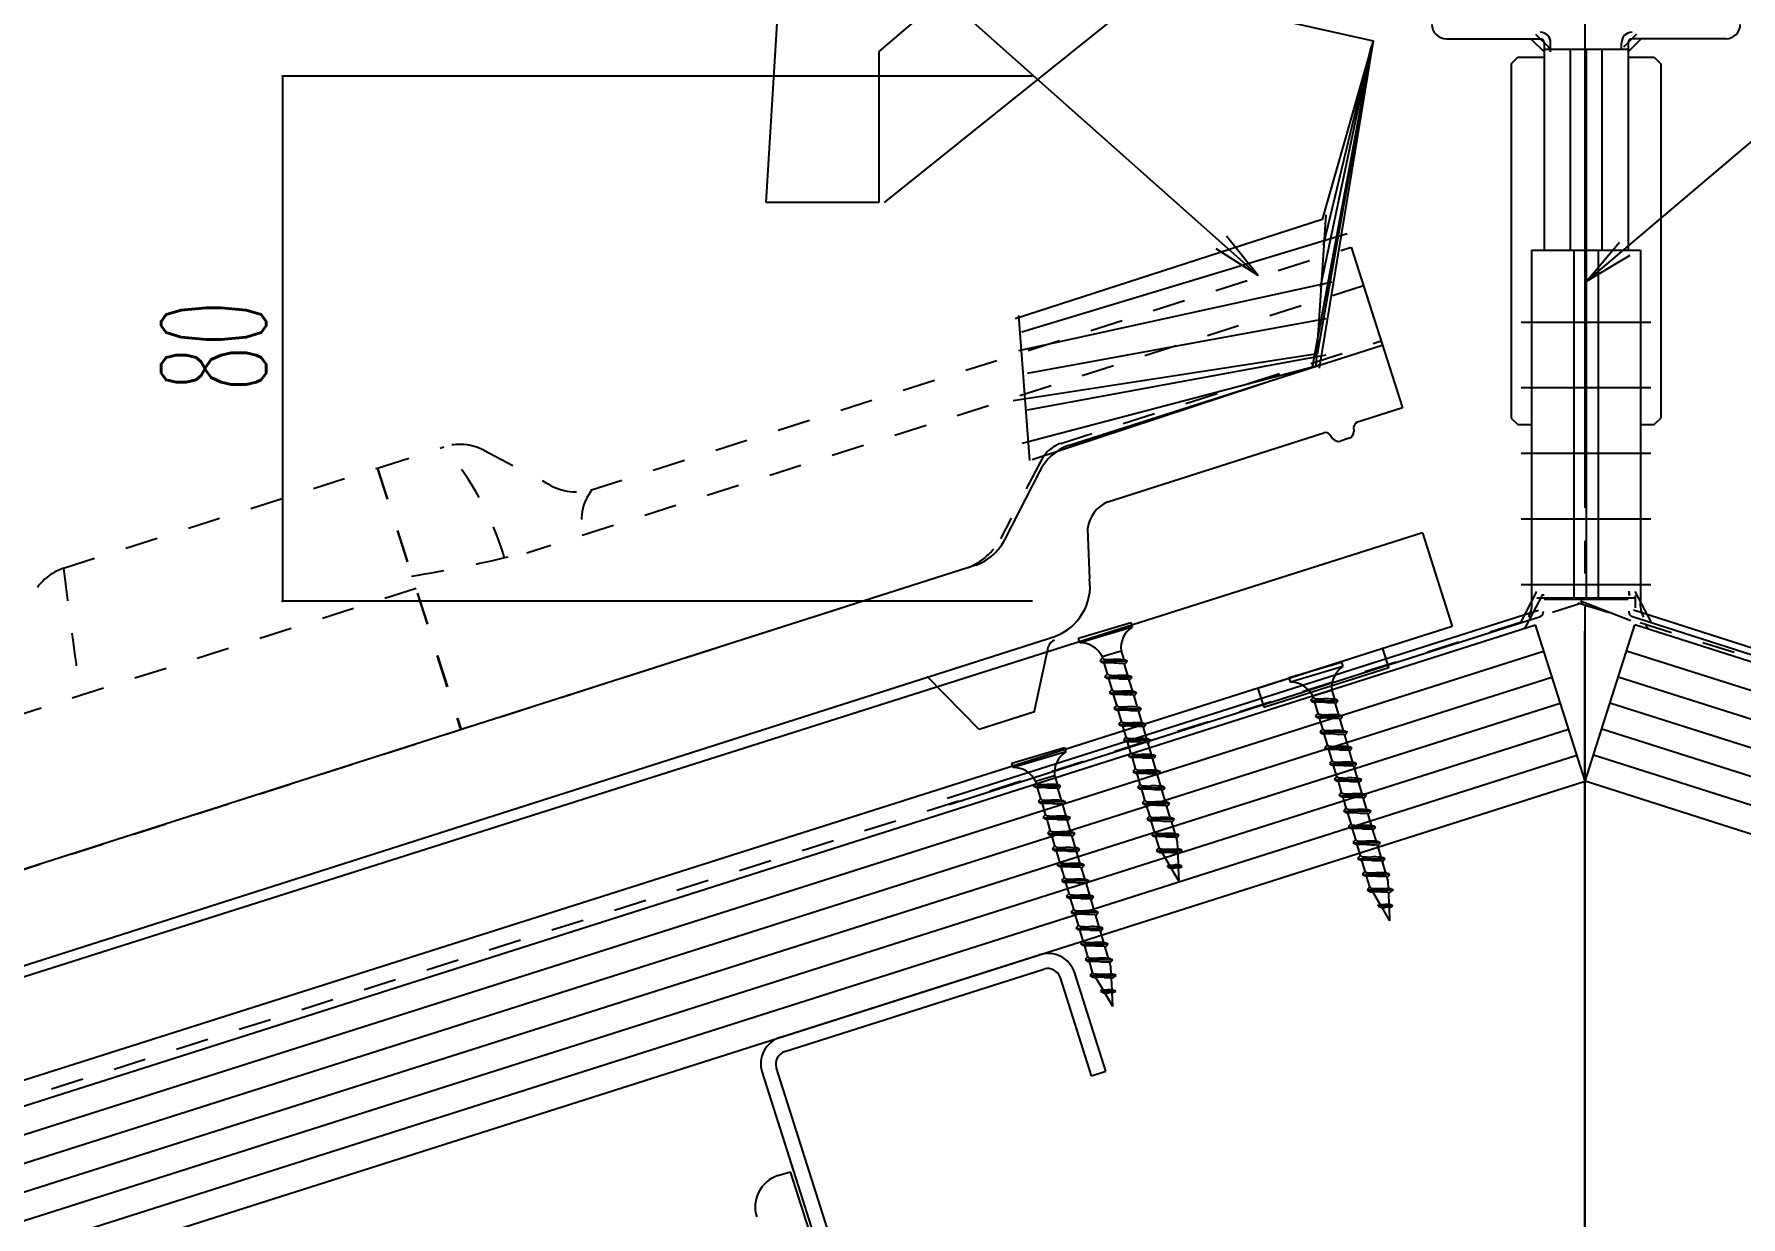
# Model space of a CAD drawing. Extents: x -1727 to 4652, y -2317 to 2357.
# Drawn here: x 3487.6 to 3747.7, y 481.9 to 662.1 of the extents above; entities that cross this region are included whole.
import ezdxf

# ---------------------------------------------------------------- set-up
doc = ezdxf.new("R2010")
doc.units = 0
doc.header["$LTSCALE"] = 5
for name, pattern in [('DASHDOT', [43, 40, -1, 1, -1]), ('DASHDOTX2', [63, 60, -1, 1, -1]), ('DASHED', [7, 6, -1]), ('DOT', [2, 1, -1])]:
    doc.linetypes.add(name, pattern=pattern)
for name, color, linetype in [('0-1', 7, 'CONTINUOUS'), ('0-2', 7, 'CONTINUOUS'), ('0-3', 7, 'CONTINUOUS'), ('0-4', 7, 'CONTINUOUS')]:
    doc.layers.add(name, color=color, linetype=linetype)
doc.styles.get("Standard").update_dxf_attribs({"font": 'txt.shx', "bigfont": 'extfont.shx'})

msp = doc.modelspace()

# ---------------------------------------------------------------- linework, layer by layer
at = {"layer": '0-1', "color": 7, "linetype": 'CONTINUOUS'}
for p, q in [((3662.5412, 667.6017), (3691.6875, 661.0809)), ((3691.6875, 661.0809), (3683.4434, 611.1834)), ((3691.6875, 661.0809), (3683.9164, 633.8222)), ((3682.403, 611.3786), (3691.3502, 659.4829)), ((3683.1777, 613.3806), (3691.3502, 659.4829)), ((3683.627, 623.528), (3691.4379, 660.2991)), ((3684.1006, 629.9982), (3691.4379, 660.2991)), ((3684.4338, 634.5512), (3682.9438, 611.5238)), ((3683.9164, 633.8222), (3637.0937, 618.6994)), ((3687.684, 631.626), (3638.113, 616.6729)), ((3637.6692, 613.865), (3685.4241, 624.3338)), ((3637.6354, 619.182), (3639.3163, 597.1259)), ((3639.0167, 610.3987), (3684.5244, 618.7677)), ((3683.1777, 613.3806), (3636.8206, 606.2165)), ((3638.18, 599.7491), (3682.403, 611.3786)), ((3638.9871, 604.8428), (3684.4948, 613.2118)), ((3639.7071, 597.2574), (3683.6042, 611.746)), ((3730.9358, 572.6735), (3723.273, 575.6662))]:
    msp.add_line(p, q, dxfattribs=at)
at = {"layer": '0-1', "color": 6, "linetype": 'CONTINUOUS'}
for p, q in [((3702.809, 661.3733), (3717.109, 661.3733)), ((3715.709, 661.3733), (3717.709, 659.3733)), ((3717.709, 660.7733), (3717.709, 629.16)), ((3718.709, 659.7733), (3718.709, 660.7733)), ((3729.509, 659.7733), (3729.509, 660.7733)), ((3732.509, 661.3733), (3730.509, 659.3733)), ((3730.509, 660.7733), (3730.509, 629.16)), ((3745.409, 661.3733), (3731.109, 661.3733)), ((3712.709, 657.5733), (3713.709, 658.5733)), ((3713.709, 658.5733), (3717.709, 658.5733)), ((3717.709, 659.7733), (3730.509, 659.7733)), ((3721.6948, 659.7733), (3721.6948, 629.16)), ((3724.109, 659.7733), (3724.109, 604.3733)), ((3726.5232, 659.7733), (3726.5232, 629.16)), ((3730.509, 658.5733), (3734.509, 658.5733)), ((3734.509, 658.5733), (3735.509, 657.5733)), ((3712.709, 657.5733), (3712.709, 603.5733)), ((3735.509, 657.5733), (3735.509, 603.5733)), ((3715.7934, 629.16), (3715.7934, 575.8066)), ((3715.7934, 629.16), (3732.4246, 629.16)), ((3722.2504, 629.16), (3722.2504, 576.16)), ((3724.109, 629.16), (3724.109, 576.16)), ((3725.9676, 629.16), (3725.9676, 576.16)), ((3732.4246, 629.16), (3732.4246, 575.8066)), ((3712.709, 603.5733), (3713.709, 602.5733)), ((3734.509, 602.5733), (3735.509, 603.5733)), ((3713.709, 602.5733), (3715.7934, 602.5733)), ((3732.4246, 602.5733), (3734.509, 602.5733)), ((3714.149, 572.4429), (3716.609, 577.1602)), ((3715.7934, 575.8066), (3715.8189, 575.6452)), ((3716.609, 576.16), (3731.609, 576.16)), ((3717.709, 575.96), (3730.509, 575.96)), ((3734.069, 572.4429), (3731.609, 577.1602)), ((3731.609, 576.5344), (3731.609, 574.6815)), ((3732.4246, 575.8066), (3732.3991, 575.6452)), ((3626.7474, 545.6507), (3716.8784, 574.293)), ((3627.0501, 544.6979), (3717.1665, 573.3355)), ((3821.0901, 544.4544), (3731.0516, 573.3354)), ((3821.3955, 545.4063), (3731.3422, 574.2922))]:
    msp.add_line(p, q, dxfattribs=at)
at = {"layer": '0-1', "color": 6, "linetype": 'DASHED'}
for p, q in [((3716.4161, 662.0804), (3718.4161, 660.0804)), ((3731.8019, 662.0804), (3729.8019, 660.0804)), ((3715.0357, 571.9805), (3717.4957, 576.6978)), ((3717.4395, 576.66), (3717.709, 576.66)), ((3730.7785, 576.66), (3730.509, 576.66))]:
    msp.add_line(p, q, dxfattribs=at)
at = {"layer": '0-1', "color": 6, "linetype": 'DASHDOTX2'}
for p, q in [((3733.9867, 618.16), (3714.2313, 618.16)), ((3732.8867, 618.16), (3715.3313, 618.16)), ((3733.9867, 608.16), (3714.2313, 608.16)), ((3732.8867, 608.16), (3715.3313, 608.16)), ((3733.9867, 598.16), (3714.2313, 598.16)), ((3732.8867, 598.16), (3715.3313, 598.16)), ((3733.9867, 588.16), (3714.2313, 588.16)), ((3732.8867, 588.16), (3715.3313, 588.16)), ((3733.9867, 578.16), (3714.2313, 578.16)), ((3732.8867, 578.16), (3715.3313, 578.16))]:
    msp.add_line(p, q, dxfattribs=at)
at = {"layer": '0-1', "color": 3, "linetype": 'CONTINUOUS'}
for p, q in [((3699.1879, 586.0978), (3057.3827, 382.213)), ((3699.1879, 586.0978), (3703.7293, 571.8018)), ((3703.7293, 571.8018), (3063.6308, 368.4591))]:
    msp.add_line(p, q, dxfattribs=at)
at = {"layer": '0-1', "color": 7, "linetype": 'DOT'}
for p, q in [((3723.7803, 575.4806), (3064.4073, 366.0148)), ((3722.8413, 575.438), (4379.3981, 367.2622))]:
    msp.add_line(p, q, dxfattribs=at)
at = {"layer": '0-1', "color": 4, "linetype": 'CONTINUOUS'}
for p, q in [((3646.7596, 570.0265), (3654.7542, 572.407)), ((3654.7542, 572.407), (3654.955, 571.7328)), ((3646.9604, 569.3523), (3646.7596, 570.0265)), ((3654.955, 571.7328), (3646.9604, 569.3523)), ((3650.4476, 567.0313), (3650.0154, 566.5746)), ((3650.3503, 567.2647), (3653.2592, 568.1308)), ((3650.3503, 567.2647), (3650.4265, 567.009)), ((3653.2592, 568.1308), (3653.6747, 566.7353)), ((3650.0154, 566.5746), (3654.2268, 566.5178)), ((3651.1647, 564.6233), (3650.6716, 566.2793)), ((3651.1647, 564.6233), (3650.7324, 564.1666)), ((3653.7945, 566.061), (3654.2268, 566.5178)), ((3654.3061, 564.3431), (3653.7945, 566.061)), ((3678.8683, 564.0202), (3686.8629, 566.4007)), ((3687.0637, 565.7265), (3679.0691, 563.346)), ((3686.8629, 566.4007), (3687.0637, 565.7265)), ((3650.7324, 564.1666), (3654.9438, 564.1098)), ((3651.8817, 562.2153), (3651.3886, 563.8713)), ((3651.8817, 562.2153), (3651.4495, 561.7585)), ((3651.4495, 561.7585), (3655.6608, 561.7018)), ((3654.5116, 563.653), (3654.9438, 564.1098)), ((3655.0231, 561.9351), (3654.5116, 563.653)), ((3679.0691, 563.346), (3678.8683, 564.0202)), ((3682.459, 561.2583), (3685.3679, 562.1245)), ((3685.3679, 562.1245), (3685.7834, 560.729)), ((3652.5987, 559.8073), (3652.1056, 561.4633)), ((3652.5987, 559.8073), (3652.1665, 559.3505)), ((3652.1665, 559.3505), (3656.3778, 559.2938)), ((3655.2286, 561.245), (3655.6608, 561.7018)), ((3655.7401, 559.5271), (3655.2286, 561.245)), ((3655.9456, 558.837), (3656.3778, 559.2938)), ((3682.5563, 561.025), (3682.1241, 560.5683)), ((3682.1241, 560.5683), (3686.3354, 560.5115)), ((3682.459, 561.2583), (3682.5351, 561.0026)), ((3683.2733, 558.617), (3682.7803, 560.273)), ((3685.9032, 560.0547), (3686.3354, 560.5115)), ((3686.4148, 558.3368), (3685.9032, 560.0547)), ((3653.3157, 557.3993), (3652.8226, 559.0552)), ((3653.3157, 557.3993), (3652.8835, 556.9425)), ((3652.8835, 556.9425), (3657.0948, 556.8857)), ((3654.0327, 554.9913), (3653.5396, 556.6472)), ((3656.4571, 557.1191), (3655.9456, 558.837)), ((3656.6626, 556.429), (3657.0948, 556.8857)), ((3683.2733, 558.617), (3682.8411, 558.1602)), ((3682.8411, 558.1602), (3687.0525, 558.1035)), ((3683.9904, 556.209), (3683.4973, 557.8649)), ((3686.6202, 557.6467), (3687.0525, 558.1035)), ((3687.1318, 555.9288), (3686.6202, 557.6467)), ((3654.0327, 554.9913), (3653.6005, 554.5345)), ((3653.6005, 554.5345), (3657.8118, 554.4777)), ((3654.7497, 552.5832), (3654.2567, 554.2392)), ((3657.1741, 554.7111), (3656.6626, 556.429)), ((3657.3796, 554.021), (3657.8118, 554.4777)), ((3657.8911, 552.303), (3657.3796, 554.021)), ((3683.9904, 556.209), (3683.5581, 555.7522)), ((3683.5581, 555.7522), (3687.7695, 555.6954)), ((3684.7074, 553.801), (3684.2143, 555.4569)), ((3687.3373, 555.2387), (3687.7695, 555.6954)), ((3687.8488, 553.5208), (3687.3373, 555.2387)), ((3636.6296, 550.9981), (3644.6242, 553.3786)), ((3644.825, 552.7043), (3636.8304, 550.3238)), ((3644.6242, 553.3786), (3644.825, 552.7043)), ((3654.7497, 552.5832), (3654.3175, 552.1265)), ((3654.3175, 552.1265), (3658.5289, 552.0697)), ((3655.4668, 550.1752), (3654.9737, 551.8312)), ((3658.0966, 551.6129), (3658.5289, 552.0697)), ((3658.6082, 549.895), (3658.0966, 551.6129)), ((3684.7074, 553.801), (3684.2752, 553.3442)), ((3684.2752, 553.3442), (3688.4865, 553.2874)), ((3685.4244, 551.393), (3684.9313, 553.0489)), ((3685.4244, 551.393), (3684.9922, 550.9362)), ((3688.0543, 552.8307), (3688.4865, 553.2874)), ((3688.5658, 551.1127), (3688.0543, 552.8307)), ((3636.8304, 550.3238), (3636.6296, 550.9981)), ((3640.2203, 548.2362), (3643.1292, 549.1023)), ((3643.1292, 549.1023), (3643.5447, 547.7068)), ((3655.4668, 550.1752), (3655.0345, 549.7185)), ((3655.0345, 549.7185), (3659.2459, 549.6617)), ((3656.1838, 547.7672), (3655.6907, 549.4232)), ((3658.8137, 549.2049), (3659.2459, 549.6617)), ((3659.3252, 547.487), (3658.8137, 549.2049)), ((3684.9922, 550.9362), (3689.2035, 550.8794)), ((3686.1414, 548.9849), (3685.6483, 550.6409)), ((3686.1414, 548.9849), (3685.7092, 548.5282)), ((3688.7713, 550.4226), (3689.2035, 550.8794)), ((3689.2828, 548.7047), (3688.7713, 550.4226)), ((3640.3176, 548.0029), (3639.8854, 547.5461)), ((3639.8854, 547.5461), (3644.0968, 547.4893)), ((3640.2203, 548.2362), (3640.2965, 547.9805)), ((3641.0347, 545.5948), (3640.5416, 547.2508)), ((3643.6645, 547.0326), (3644.0968, 547.4893)), ((3644.1761, 545.3146), (3643.6645, 547.0326)), ((3656.1838, 547.7672), (3655.7516, 547.3104)), ((3655.7516, 547.3104), (3659.9629, 547.2537)), ((3656.9008, 545.3592), (3656.4077, 547.0152)), ((3659.5307, 546.7969), (3659.9629, 547.2537)), ((3660.0422, 545.079), (3659.5307, 546.7969)), ((3685.7092, 548.5282), (3689.9205, 548.4714)), ((3686.8584, 546.5769), (3686.3653, 548.2329)), ((3686.8584, 546.5769), (3686.4262, 546.1202)), ((3689.4883, 548.0146), (3689.9205, 548.4714)), ((3689.9998, 546.2967), (3689.4883, 548.0146)), ((3641.0347, 545.5948), (3640.6024, 545.1381)), ((3640.6024, 545.1381), (3644.8138, 545.0813)), ((3641.7517, 543.1868), (3641.2586, 544.8428)), ((3644.3816, 544.6245), (3644.8138, 545.0813)), ((3644.8931, 542.9066), (3644.3816, 544.6245)), ((3656.9008, 545.3592), (3656.4686, 544.9024)), ((3656.4686, 544.9024), (3660.6799, 544.8457)), ((3657.6178, 542.9512), (3657.1247, 544.6071)), ((3660.2477, 544.3889), (3660.6799, 544.8457)), ((3660.7592, 542.671), (3660.2477, 544.3889)), ((3686.4262, 546.1202), (3690.6375, 546.0634)), ((3687.5754, 544.1689), (3687.0824, 545.8249)), ((3687.5754, 544.1689), (3687.1432, 543.7121)), ((3687.1432, 543.7121), (3691.3546, 543.6554)), ((3690.2053, 545.6066), (3690.6375, 546.0634)), ((3690.7169, 543.8887), (3690.2053, 545.6066)), ((3690.9223, 543.1986), (3691.3546, 543.6554)), ((3641.7517, 543.1868), (3641.3195, 542.7301)), ((3641.3195, 542.7301), (3645.5308, 542.6733)), ((3642.4687, 540.7788), (3641.9756, 542.4348)), ((3645.0986, 542.2165), (3645.5308, 542.6733)), ((3645.6101, 540.4986), (3645.0986, 542.2165)), ((3657.6178, 542.9512), (3657.1856, 542.4944)), ((3657.1856, 542.4944), (3661.3969, 542.4376)), ((3658.3348, 540.5432), (3657.8417, 542.1991)), ((3660.9647, 541.9809), (3661.3969, 542.4376)), ((3661.4762, 540.263), (3660.9647, 541.9809)), ((3688.2925, 541.7609), (3687.7994, 543.4168)), ((3688.2925, 541.7609), (3687.8602, 541.3041)), ((3687.8602, 541.3041), (3692.0716, 541.2473)), ((3689.0095, 539.3529), (3688.5164, 541.0088)), ((3691.4339, 541.4807), (3690.9223, 543.1986)), ((3691.6394, 540.7906), (3692.0716, 541.2473)), ((3642.4687, 540.7788), (3642.0365, 540.3221)), ((3642.0365, 540.3221), (3646.2478, 540.2653)), ((3643.1857, 538.3708), (3642.6926, 540.0268)), ((3643.1857, 538.3708), (3642.7535, 537.914)), ((3645.8156, 539.8085), (3646.2478, 540.2653)), ((3646.3271, 538.0906), (3645.8156, 539.8085)), ((3658.3348, 540.5432), (3657.9026, 540.0864)), ((3657.9026, 540.0864), (3662.1139, 540.0296)), ((3659.0518, 538.1351), (3658.5588, 539.7911)), ((3661.6817, 539.5729), (3662.1139, 540.0296)), ((3661.8506, 539.0056), (3661.6817, 539.5729)), ((3661.8996, 537.9204), (3661.8506, 539.0056)), ((3689.0095, 539.3529), (3688.5773, 538.8961)), ((3688.5773, 538.8961), (3692.7886, 538.8393)), ((3689.7265, 536.9449), (3689.2334, 538.6008)), ((3692.1509, 539.0727), (3691.6394, 540.7906)), ((3692.3564, 538.3826), (3692.7886, 538.8393)), ((3692.8679, 536.6646), (3692.3564, 538.3826)), ((3642.7535, 537.914), (3646.9648, 537.8573)), ((3643.9027, 535.9628), (3643.4096, 537.6187)), ((3643.9027, 535.9628), (3643.4705, 535.506)), ((3646.5326, 537.4005), (3646.9648, 537.8573)), ((3647.0441, 535.6826), (3646.5326, 537.4005)), ((3659.0518, 538.1351), (3658.6196, 537.6784)), ((3658.6196, 537.6784), (3662.6321, 537.6751)), ((3660.64, 535.4647), (3659.5043, 537.3864)), ((3662.0108, 535.4527), (3661.9315, 537.1855)), ((3661.9329, 537.1804), (3662.6321, 537.6751)), ((3689.7265, 536.9449), (3689.2943, 536.4881)), ((3689.2943, 536.4881), (3693.5056, 536.4313)), ((3690.4435, 534.5368), (3689.9504, 536.1928)), ((3693.0734, 535.9745), (3693.5056, 536.4313)), ((3693.5849, 534.2566), (3693.0734, 535.9745)), ((3643.4705, 535.506), (3647.6818, 535.4492)), ((3644.6197, 533.5548), (3644.1267, 535.2107)), ((3644.6197, 533.5548), (3644.1875, 533.098)), ((3647.2496, 534.9925), (3647.6818, 535.4492)), ((3647.7612, 533.2746), (3647.2496, 534.9925)), ((3660.3177, 535.2264), (3662.5678, 535.2663)), ((3662.1235, 532.9544), (3660.9077, 535.0117)), ((3662.0253, 535.0151), (3662.5678, 535.2663)), ((3662.1235, 532.9544), (3662.0305, 535.0174)), ((3690.4435, 534.5368), (3690.0113, 534.0801)), ((3690.0113, 534.0801), (3694.2226, 534.0233)), ((3691.1605, 532.1288), (3690.6674, 533.7848)), ((3693.7904, 533.5665), (3694.2226, 534.0233)), ((3693.9593, 532.9992), (3693.7904, 533.5665)), ((3644.1875, 533.098), (3648.3989, 533.0412)), ((3645.3368, 531.1468), (3644.8437, 532.8027)), ((3645.3368, 531.1468), (3644.9045, 530.69)), ((3644.9045, 530.69), (3649.1159, 530.6332)), ((3647.9666, 532.5845), (3648.3989, 533.0412)), ((3648.4782, 530.8665), (3647.9666, 532.5845)), ((3648.6837, 530.1764), (3649.1159, 530.6332)), ((3691.1605, 532.1288), (3690.7283, 531.6721)), ((3690.7283, 531.6721), (3694.7408, 531.6688)), ((3692.7487, 529.4584), (3691.613, 531.38)), ((3694.0083, 531.914), (3693.9593, 532.9992)), ((3694.1195, 529.4464), (3694.0402, 531.1792)), ((3694.0416, 531.1741), (3694.7408, 531.6688)), ((3646.0538, 528.7387), (3645.5607, 530.3947)), ((3646.0538, 528.7387), (3645.6216, 528.282)), ((3645.6216, 528.282), (3649.8329, 528.2252)), ((3646.7708, 526.3307), (3646.2777, 527.9867)), ((3649.1952, 528.4585), (3648.6837, 530.1764)), ((3649.4007, 527.7684), (3649.8329, 528.2252)), ((3692.4264, 529.2201), (3694.6765, 529.26)), ((3694.2322, 526.948), (3693.0164, 529.0054)), ((3694.134, 529.0087), (3694.6765, 529.26)), ((3694.2322, 526.948), (3694.1391, 529.0111)), ((3646.7708, 526.3307), (3646.3386, 525.874)), ((3646.3386, 525.874), (3650.5499, 525.8172)), ((3647.4878, 523.9227), (3646.9947, 525.5787)), ((3649.9122, 526.0505), (3649.4007, 527.7684)), ((3650.1177, 525.3604), (3650.5499, 525.8172)), ((3650.6292, 523.6425), (3650.1177, 525.3604)), ((3647.4878, 523.9227), (3647.0556, 523.4659)), ((3647.0556, 523.4659), (3651.2669, 523.4092)), ((3648.2048, 521.5147), (3647.7117, 523.1706)), ((3650.8347, 522.9524), (3651.2669, 523.4092)), ((3651.3462, 521.2345), (3650.8347, 522.9524)), ((3648.2048, 521.5147), (3647.7726, 521.0579)), ((3647.7726, 521.0579), (3651.9839, 521.0011)), ((3648.9218, 519.1067), (3648.4288, 520.7626)), ((3651.5517, 520.5444), (3651.9839, 521.0011)), ((3651.7206, 519.9771), (3651.5517, 520.5444)), ((3648.9218, 519.1067), (3648.4896, 518.6499)), ((3648.4896, 518.6499), (3652.5021, 518.6466)), ((3650.51, 516.4362), (3649.3743, 518.3579)), ((3651.7696, 518.8919), (3651.7206, 519.9771)), ((3651.8808, 516.4242), (3651.8015, 518.157)), ((3651.8029, 518.1519), (3652.5021, 518.6466)), ((3650.1877, 516.1979), (3652.4378, 516.2378)), ((3651.9935, 513.9259), (3650.7777, 515.9832)), ((3651.8953, 515.9866), (3652.4378, 516.2378)), ((3651.9935, 513.9259), (3651.9005, 515.989))]:
    msp.add_line(p, q, dxfattribs=at)
at = {"layer": '0-1', "color": 4, "linetype": 'DASHDOT'}
msp.add_line((3723.8569, 571.12), (3723.8569, 342.3712), dxfattribs=at)
at = {"layer": '0-1', "color": 7, "linetype": 'CONTINUOUS'}
msp.add_lwpolyline([(3674.9889, 559.5204), (3694.0487, 565.5805), (3693.1397, 568.4394), (3674.0799, 562.3794), (3674.9889, 559.5204)], close=True, dxfattribs=at)
at = {"layer": '0-1', "color": 6, "linetype": 'CONTINUOUS'}
for centre, radius, start, end in [((3702.809, 663.5733), 2.2, 180, 270), ((3745.409, 663.5733), 2.2, 270, 360), ((3717.109, 660.7733), 1.6, 0, 90), ((3717.109, 660.7733), 0.6, 0, 90), ((3731.109, 660.7733), 1.6, 90, 180), ((3731.109, 660.7733), 0.6, 90, 180), ((3736.0835, 575.1454), 3.7182, 172.2745, 210.0571), ((3716.609, 574.1602), 1, 304.9144, 360), ((3731.609, 574.1602), 1, 180, 235.0856)]:
    msp.add_arc(centre, radius, start, end, dxfattribs=at)
at = {"layer": '0-1', "color": 6, "linetype": 'DASHED'}
for centre, radius, start, end in [((3717.709, 659.3733), 1, 0, 45), ((3712.1345, 575.1454), 3.7182, 329.9429, 367.7255), ((3717.4395, 576.71), 0.05, 206.8972, 270), ((3731.609, 577.1602), 1, 178.8655, 207.5416), ((3730.7785, 576.71), 0.05, 270, 333.1028), ((3714.149, 572.4429), 1, 303.7822, 332.4584), ((3734.069, 572.4429), 1, 207.5416, 236.2178)]:
    msp.add_arc(centre, radius, start, end, dxfattribs=at)
at = {"layer": '0-1', "color": 4, "linetype": 'CONTINUOUS'}
for centre, radius, start, end in [((3657.0138, 568.5633), 3.7795, 123.0074, 186.571), ((3646.9706, 565.5728), 3.7795, 26.5921, 90.1557), ((3650.7593, 567.15), 0.3335, 200.8471, 262.6895), ((3650.7326, 567.2916), 1.0142, 224.9936, 269.8249), ((3651.824, 580.8756), 14.0999, 265.4965, 270.9605), ((3651.3712, 547.6475), 18.641, 87.4198, 91.9727), ((3651.4763, 564.742), 0.3335, 200.8471, 262.6895), ((3652.541, 578.4676), 14.0999, 265.4965, 270.9605), ((3652.5443, 546.6272), 20.1563, 87.1915, 91.3758), ((3653.1495, 587.4961), 21.2472, 267.4667, 271.1843), ((3653.2614, 544.2192), 20.1563, 87.1915, 91.3758), ((3653.3103, 565.0013), 1.7719, 58.855, 82.8143), ((3653.5345, 565.9891), 0.2698, 15.4653, 78.4221), ((3654.0273, 562.5933), 1.7719, 58.855, 82.8143), ((3689.1225, 562.557), 3.7795, 123.0074, 186.571), ((3651.4497, 564.8836), 1.0142, 224.9936, 269.8249), ((3652.0882, 545.2394), 18.641, 87.4198, 91.9727), ((3652.1667, 562.4756), 1.0142, 224.9936, 269.8249), ((3652.1933, 562.334), 0.3335, 200.8471, 262.6895), ((3653.258, 576.0596), 14.0999, 265.4965, 270.9605), ((3653.8665, 585.088), 21.2472, 267.4667, 271.1843), ((3653.9784, 541.8112), 20.1563, 87.1915, 91.3758), ((3654.2516, 563.5811), 0.2698, 15.4653, 78.4221), ((3654.7444, 560.1853), 1.7719, 58.855, 82.8143), ((3679.0793, 559.5665), 3.7795, 26.5921, 90.1557), ((3652.8053, 542.8314), 18.641, 87.4198, 91.9727), ((3652.8837, 560.0676), 1.0142, 224.9936, 269.8249), ((3652.9104, 559.926), 0.3335, 200.8471, 262.6895), ((3653.9751, 573.6515), 14.0999, 265.4965, 270.9605), ((3654.5835, 582.68), 21.2472, 267.4667, 271.1843), ((3654.6954, 539.4032), 20.1563, 87.1915, 91.3758), ((3654.9686, 561.1731), 0.2698, 15.4653, 78.4221), ((3655.4614, 557.7773), 1.7719, 58.855, 82.8143), ((3682.8413, 561.2853), 1.0142, 224.9936, 269.8249), ((3682.868, 561.1437), 0.3335, 200.8471, 262.6895), ((3683.9327, 574.8693), 14.0999, 265.4965, 270.9605), ((3683.4799, 541.6411), 18.641, 87.4198, 91.9727), ((3684.653, 540.6209), 20.1563, 87.1915, 91.3758), ((3685.2582, 581.4897), 21.2472, 267.4667, 271.1843), ((3685.419, 558.995), 1.7719, 58.855, 82.8143), ((3685.6432, 559.9828), 0.2698, 15.4653, 78.4221), ((3653.5223, 540.4234), 18.641, 87.4198, 91.9727), ((3653.6007, 557.6596), 1.0142, 224.9936, 269.8249), ((3653.6274, 557.518), 0.3335, 200.8471, 262.6895), ((3654.6921, 571.2435), 14.0999, 265.4965, 270.9605), ((3654.2393, 538.0154), 18.641, 87.4198, 91.9727), ((3655.3006, 580.272), 21.2472, 267.4667, 271.1843), ((3655.4124, 536.9952), 20.1563, 87.1915, 91.3758), ((3656.0176, 577.864), 21.2472, 267.4667, 271.1843), ((3655.6856, 558.7651), 0.2698, 15.4653, 78.4221), ((3656.1784, 555.3693), 1.7719, 58.855, 82.8143), ((3656.4026, 556.357), 0.2698, 15.4653, 78.4221), ((3683.5583, 558.8773), 1.0142, 224.9936, 269.8249), ((3683.585, 558.7357), 0.3335, 200.8471, 262.6895), ((3684.6497, 572.4613), 14.0999, 265.4965, 270.9605), ((3684.1969, 539.2331), 18.641, 87.4198, 91.9727), ((3685.3701, 538.2129), 20.1563, 87.1915, 91.3758), ((3685.9752, 579.0817), 21.2472, 267.4667, 271.1843), ((3686.136, 556.587), 1.7719, 58.855, 82.8143), ((3686.3602, 557.5748), 0.2698, 15.4653, 78.4221), ((3654.3177, 555.2516), 1.0142, 224.9936, 269.8249), ((3654.3444, 555.11), 0.3335, 200.8471, 262.6895), ((3655.4091, 568.8355), 14.0999, 265.4965, 270.9605), ((3654.9563, 535.6074), 18.641, 87.4198, 91.9727), ((3656.1294, 534.5871), 20.1563, 87.1915, 91.3758), ((3656.7346, 575.456), 21.2472, 267.4667, 271.1843), ((3656.8954, 552.9612), 1.7719, 58.855, 82.8143), ((3657.1196, 553.949), 0.2698, 15.4653, 78.4221), ((3684.2754, 556.4693), 1.0142, 224.9936, 269.8249), ((3684.302, 556.3277), 0.3335, 200.8471, 262.6895), ((3685.3667, 570.0532), 14.0999, 265.4965, 270.9605), ((3684.9139, 536.8251), 18.641, 87.4198, 91.9727), ((3686.0871, 535.8049), 20.1563, 87.1915, 91.3758), ((3686.6922, 576.6737), 21.2472, 267.4667, 271.1843), ((3686.8531, 554.179), 1.7719, 58.855, 82.8143), ((3687.0773, 555.1667), 0.2698, 15.4653, 78.4221), ((3646.8839, 549.5349), 3.7795, 123.0074, 186.571), ((3655.0347, 552.8435), 1.0142, 224.9936, 269.8249), ((3655.0614, 552.7019), 0.3335, 200.8471, 262.6895), ((3656.1261, 566.4275), 14.0999, 265.4965, 270.9605), ((3655.6733, 533.1994), 18.641, 87.4198, 91.9727), ((3656.8464, 532.1791), 20.1563, 87.1915, 91.3758), ((3657.4516, 573.048), 21.2472, 267.4667, 271.1843), ((3657.6124, 550.5532), 1.7719, 58.855, 82.8143), ((3657.8366, 551.541), 0.2698, 15.4653, 78.4221), ((3684.9924, 554.0613), 1.0142, 224.9936, 269.8249), ((3685.0191, 553.9197), 0.3335, 200.8471, 262.6895), ((3686.0838, 567.6452), 14.0999, 265.4965, 270.9605), ((3685.631, 534.4171), 18.641, 87.4198, 91.9727), ((3685.7361, 551.5116), 0.3335, 200.8471, 262.6895), ((3686.8041, 533.3968), 20.1563, 87.1915, 91.3758), ((3687.4093, 574.2657), 21.2472, 267.4667, 271.1843), ((3687.5701, 551.771), 1.7719, 58.855, 82.8143), ((3687.7943, 552.7587), 0.2698, 15.4653, 78.4221), ((3636.8406, 546.5444), 3.7795, 26.5921, 90.1557), ((3655.7518, 550.4355), 1.0142, 224.9936, 269.8249), ((3655.7784, 550.2939), 0.3335, 200.8471, 262.6895), ((3656.8431, 564.0195), 14.0999, 265.4965, 270.9605), ((3656.3903, 530.7914), 18.641, 87.4198, 91.9727), ((3657.5635, 529.7711), 20.1563, 87.1915, 91.3758), ((3658.1686, 570.6399), 21.2472, 267.4667, 271.1843), ((3658.3295, 548.1452), 1.7719, 58.855, 82.8143), ((3658.5537, 549.133), 0.2698, 15.4653, 78.4221), ((3685.7094, 551.6532), 1.0142, 224.9936, 269.8249), ((3686.8008, 565.2372), 14.0999, 265.4965, 270.9605), ((3686.348, 532.0091), 18.641, 87.4198, 91.9727), ((3686.4531, 549.1036), 0.3335, 200.8471, 262.6895), ((3687.5178, 562.8292), 14.0999, 265.4965, 270.9605), ((3687.5211, 530.9888), 20.1563, 87.1915, 91.3758), ((3688.1263, 571.8577), 21.2472, 267.4667, 271.1843), ((3688.2381, 528.5808), 20.1563, 87.1915, 91.3758), ((3688.2871, 549.3629), 1.7719, 58.855, 82.8143), ((3688.5113, 550.3507), 0.2698, 15.4653, 78.4221), ((3640.6026, 548.2632), 1.0142, 224.9936, 269.8249), ((3640.6293, 548.1216), 0.3335, 200.8471, 262.6895), ((3641.694, 561.8471), 14.0999, 265.4965, 270.9605), ((3641.2412, 528.619), 18.641, 87.4198, 91.9727), ((3642.4144, 527.5987), 20.1563, 87.1915, 91.3758), ((3643.0195, 568.4676), 21.2472, 267.4667, 271.1843), ((3643.1803, 545.9729), 1.7719, 58.855, 82.8143), ((3643.4045, 546.9606), 0.2698, 15.4653, 78.4221), ((3656.4688, 548.0275), 1.0142, 224.9936, 269.8249), ((3656.4955, 547.8859), 0.3335, 200.8471, 262.6895), ((3657.5601, 561.6115), 14.0999, 265.4965, 270.9605), ((3657.1074, 528.3833), 18.641, 87.4198, 91.9727), ((3658.2805, 527.3631), 20.1563, 87.1915, 91.3758), ((3658.8857, 568.2319), 21.2472, 267.4667, 271.1843), ((3659.0465, 545.7372), 1.7719, 58.855, 82.8143), ((3659.2707, 546.725), 0.2698, 15.4653, 78.4221), ((3686.4264, 549.2452), 1.0142, 224.9936, 269.8249), ((3687.065, 529.6011), 18.641, 87.4198, 91.9727), ((3687.1701, 546.6956), 0.3335, 200.8471, 262.6895), ((3688.2348, 560.4212), 14.0999, 265.4965, 270.9605), ((3688.8433, 569.4496), 21.2472, 267.4667, 271.1843), ((3688.9551, 526.1728), 20.1563, 87.1915, 91.3758), ((3689.0041, 546.9549), 1.7719, 58.855, 82.8143), ((3689.2283, 547.9427), 0.2698, 15.4653, 78.4221), ((3689.7211, 544.5469), 1.7719, 58.855, 82.8143), ((3641.3197, 545.8551), 1.0142, 224.9936, 269.8249), ((3641.3463, 545.7135), 0.3335, 200.8471, 262.6895), ((3642.411, 559.4391), 14.0999, 265.4965, 270.9605), ((3641.9582, 526.211), 18.641, 87.4198, 91.9727), ((3643.1314, 525.1907), 20.1563, 87.1915, 91.3758), ((3643.7365, 566.0596), 21.2472, 267.4667, 271.1843), ((3643.8974, 543.5648), 1.7719, 58.855, 82.8143), ((3644.1216, 544.5526), 0.2698, 15.4653, 78.4221), ((3657.1858, 545.6195), 1.0142, 224.9936, 269.8249), ((3657.2125, 545.4779), 0.3335, 200.8471, 262.6895), ((3658.2772, 559.2034), 14.0999, 265.4965, 270.9605), ((3657.8244, 525.9753), 18.641, 87.4198, 91.9727), ((3658.9975, 524.9551), 20.1563, 87.1915, 91.3758), ((3659.6027, 565.8239), 21.2472, 267.4667, 271.1843), ((3659.7635, 543.3292), 1.7719, 58.855, 82.8143), ((3659.9877, 544.317), 0.2698, 15.4653, 78.4221), ((3687.1434, 546.8372), 1.0142, 224.9936, 269.8249), ((3687.782, 527.193), 18.641, 87.4198, 91.9727), ((3687.8605, 544.4292), 1.0142, 224.9936, 269.8249), ((3687.8871, 544.2876), 0.3335, 200.8471, 262.6895), ((3688.9518, 558.0132), 14.0999, 265.4965, 270.9605), ((3689.5603, 567.0416), 21.2472, 267.4667, 271.1843), ((3689.6722, 523.7648), 20.1563, 87.1915, 91.3758), ((3689.9453, 545.5347), 0.2698, 15.4653, 78.4221), ((3690.4381, 542.1389), 1.7719, 58.855, 82.8143), ((3642.0367, 543.4471), 1.0142, 224.9936, 269.8249), ((3642.0634, 543.3055), 0.3335, 200.8471, 262.6895), ((3643.1281, 557.0311), 14.0999, 265.4965, 270.9605), ((3642.6753, 523.803), 18.641, 87.4198, 91.9727), ((3643.8484, 522.7827), 20.1563, 87.1915, 91.3758), ((3644.4536, 563.6515), 21.2472, 267.4667, 271.1843), ((3644.6144, 541.1568), 1.7719, 58.855, 82.8143), ((3644.8386, 542.1446), 0.2698, 15.4653, 78.4221), ((3657.9028, 543.2115), 1.0142, 224.9936, 269.8249), ((3657.9295, 543.0699), 0.3335, 200.8471, 262.6895), ((3658.9942, 556.7954), 14.0999, 265.4965, 270.9605), ((3658.5414, 523.5673), 18.641, 87.4198, 91.9727), ((3659.7145, 522.5471), 20.1563, 87.1915, 91.3758), ((3660.3197, 563.4159), 21.2472, 267.4667, 271.1843), ((3660.4805, 540.9212), 1.7719, 58.855, 82.8143), ((3660.7047, 541.9089), 0.2698, 15.4653, 78.4221), ((3688.499, 524.785), 18.641, 87.4198, 91.9727), ((3688.5775, 542.0212), 1.0142, 224.9936, 269.8249), ((3688.6041, 541.8796), 0.3335, 200.8471, 262.6895), ((3689.6688, 555.6051), 14.0999, 265.4965, 270.9605), ((3689.216, 522.377), 18.641, 87.4198, 91.9727), ((3690.2773, 564.6336), 21.2472, 267.4667, 271.1843), ((3690.3892, 521.3568), 20.1563, 87.1915, 91.3758), ((3690.9943, 562.2256), 21.2472, 267.4667, 271.1843), ((3690.6623, 543.1267), 0.2698, 15.4653, 78.4221), ((3691.1552, 539.7309), 1.7719, 58.855, 82.8143), ((3691.3794, 540.7186), 0.2698, 15.4653, 78.4221), ((3642.7537, 541.0391), 1.0142, 224.9936, 269.8249), ((3642.7804, 540.8975), 0.3335, 200.8471, 262.6895), ((3643.8451, 554.6231), 14.0999, 265.4965, 270.9605), ((3643.3923, 521.3949), 18.641, 87.4198, 91.9727), ((3643.4974, 538.4895), 0.3335, 200.8471, 262.6895), ((3644.5654, 520.3747), 20.1563, 87.1915, 91.3758), ((3645.1706, 561.2435), 21.2472, 267.4667, 271.1843), ((3645.3314, 538.7488), 1.7719, 58.855, 82.8143), ((3645.5556, 539.7366), 0.2698, 15.4653, 78.4221), ((3658.6198, 540.8035), 1.0142, 224.9936, 269.8249), ((3658.6465, 540.6619), 0.3335, 200.8471, 262.6895), ((3659.7112, 554.3874), 14.0999, 265.4965, 270.9605), ((3659.2584, 521.1593), 18.641, 87.4198, 91.9727), ((3660.4315, 520.139), 20.1563, 87.1915, 91.3758), ((3661.0367, 561.0079), 21.2472, 267.4667, 271.1843), ((3661.1975, 538.5131), 1.7719, 58.855, 82.8143), ((3661.4217, 539.5009), 0.2698, 15.4653, 78.4221), ((3689.2945, 539.6132), 1.0142, 224.9936, 269.8249), ((3689.3212, 539.4716), 0.3335, 200.8471, 262.6895), ((3690.3859, 553.1971), 14.0999, 265.4965, 270.9605), ((3689.9331, 519.969), 18.641, 87.4198, 91.9727), ((3691.1062, 518.9487), 20.1563, 87.1915, 91.3758), ((3691.7114, 559.8176), 21.2472, 267.4667, 271.1843), ((3691.8722, 537.3229), 1.7719, 58.855, 82.8143), ((3692.0964, 538.3106), 0.2698, 15.4653, 78.4221), ((3643.4707, 538.6311), 1.0142, 224.9936, 269.8249), ((3644.5621, 552.2151), 14.0999, 265.4965, 270.9605), ((3644.1093, 518.9869), 18.641, 87.4198, 91.9727), ((3644.2144, 536.0815), 0.3335, 200.8471, 262.6895), ((3645.2791, 549.807), 14.0999, 265.4965, 270.9605), ((3645.2824, 517.9667), 20.1563, 87.1915, 91.3758), ((3645.8876, 558.8355), 21.2472, 267.4667, 271.1843), ((3646.0484, 536.3408), 1.7719, 58.855, 82.8143), ((3646.2726, 537.3286), 0.2698, 15.4653, 78.4221), ((3659.3368, 538.3954), 1.0142, 224.9936, 269.8249), ((3659.3635, 538.2538), 0.3335, 200.8471, 262.6895), ((3660.4282, 551.9794), 14.0999, 265.4965, 270.9605), ((3659.9754, 518.7513), 18.641, 87.4198, 91.9727), ((3660.9421, 548.6308), 10.7529, 268.521, 275.1019), ((3661.6748, 763.1722), 225.8005, 269.7817, 270.0145), ((3661.6729, 537.1085), 0.2698, 15.4653, 77.4136), ((3661.7204, 536.1688), 1.7607, 58.8168, 84.2012), ((3690.0115, 537.2052), 1.0142, 224.9936, 269.8249), ((3690.0382, 537.0635), 0.3335, 200.8471, 262.6895), ((3691.1029, 550.7891), 14.0999, 265.4965, 270.9605), ((3690.6501, 517.561), 18.641, 87.4198, 91.9727), ((3691.8232, 516.5407), 20.1563, 87.1915, 91.3758), ((3692.4284, 557.4096), 21.2472, 267.4667, 271.1843), ((3692.5892, 534.9148), 1.7719, 58.855, 82.8143), ((3692.8134, 535.9026), 0.2698, 15.4653, 78.4221), ((3644.1877, 536.2231), 1.0142, 224.9936, 269.8249), ((3644.8263, 516.5789), 18.641, 87.4198, 91.9727), ((3644.9314, 533.6735), 0.3335, 200.8471, 262.6895), ((3645.9961, 547.399), 14.0999, 265.4965, 270.9605), ((3645.9994, 515.5587), 20.1563, 87.1915, 91.3758), ((3646.6046, 556.4275), 21.2472, 267.4667, 271.1843), ((3646.7165, 513.1506), 20.1563, 87.1915, 91.3758), ((3646.7654, 533.9328), 1.7719, 58.855, 82.8143), ((3646.9896, 534.9205), 0.2698, 15.4653, 78.4221), ((3647.4824, 531.5248), 1.7719, 58.855, 82.8143), ((3580.7729, 565.968), 85.2785, 338.87, 339.0445), ((3661.1445, 536.5805), 1.5866, 238.592, 261.4147), ((3660.8197, 551.5989), 16.1352, 268.5485, 271.9958), ((3661.0147, 540.0137), 5.0032, 268.7746, 275.6137), ((3661.5824, 532.0137), 3.4656, 82.8996, 93.3223), ((3661.7233, 533.6813), 1.3709, 77.0303, 99.2015), ((3661.8382, 534.0113), 1.4517, 59.8265, 83.1696), ((3690.7285, 534.7971), 1.0142, 224.9936, 269.8249), ((3690.7552, 534.6555), 0.3335, 200.8471, 262.6895), ((3691.8199, 548.3811), 14.0999, 265.4965, 270.9605), ((3691.3671, 515.153), 18.641, 87.4198, 91.9727), ((3692.5402, 514.1327), 20.1563, 87.1915, 91.3758), ((3693.1454, 555.0015), 21.2472, 267.4667, 271.1843), ((3693.3062, 532.5068), 1.7719, 58.855, 82.8143), ((3693.5304, 533.4946), 0.2698, 15.4653, 78.4221), ((3644.9047, 533.8151), 1.0142, 224.9936, 269.8249), ((3645.5433, 514.1709), 18.641, 87.4198, 91.9727), ((3645.6218, 531.407), 1.0142, 224.9936, 269.8249), ((3645.6484, 531.2654), 0.3335, 200.8471, 262.6895), ((3646.7131, 544.991), 14.0999, 265.4965, 270.9605), ((3647.3216, 554.0195), 21.2472, 267.4667, 271.1843), ((3647.4335, 510.7426), 20.1563, 87.1915, 91.3758), ((3647.7066, 532.5125), 0.2698, 15.4653, 78.4221), ((3648.1995, 529.1167), 1.7719, 58.855, 82.8143), ((3691.4455, 532.3891), 1.0142, 224.9936, 269.8249), ((3691.4722, 532.2475), 0.3335, 200.8471, 262.6895), ((3692.5369, 545.9731), 14.0999, 265.4965, 270.9605), ((3692.0841, 512.7449), 18.641, 87.4198, 91.9727), ((3693.0508, 542.6245), 10.7529, 268.521, 275.1019), ((3693.7835, 757.1659), 225.8005, 269.7817, 270.0145), ((3693.7816, 531.1022), 0.2698, 15.4653, 77.4136), ((3693.8291, 530.1625), 1.7607, 58.8168, 84.2012), ((3646.2603, 511.7629), 18.641, 87.4198, 91.9727), ((3646.3388, 528.999), 1.0142, 224.9936, 269.8249), ((3646.3655, 528.8574), 0.3335, 200.8471, 262.6895), ((3647.4302, 542.583), 14.0999, 265.4965, 270.9605), ((3646.9774, 509.3549), 18.641, 87.4198, 91.9727), ((3648.0386, 551.6115), 21.2472, 267.4667, 271.1843), ((3648.1505, 508.3346), 20.1563, 87.1915, 91.3758), ((3648.7557, 549.2034), 21.2472, 267.4667, 271.1843), ((3648.4237, 530.1045), 0.2698, 15.4653, 78.4221), ((3648.9165, 526.7087), 1.7719, 58.855, 82.8143), ((3649.1407, 527.6965), 0.2698, 15.4653, 78.4221), ((3612.8816, 559.9617), 85.2785, 338.87, 339.0445), ((3693.2532, 530.5742), 1.5866, 238.592, 261.4147), ((3692.9284, 545.5926), 16.1352, 268.5485, 271.9958), ((3693.1234, 534.0074), 5.0032, 268.7746, 275.6137), ((3693.6911, 526.0073), 3.4656, 82.8996, 93.3223), ((3693.832, 527.675), 1.3709, 77.0303, 99.2015), ((3693.9469, 528.005), 1.4517, 59.8265, 83.1696), ((3647.0558, 526.591), 1.0142, 224.9936, 269.8249), ((3647.0825, 526.4494), 0.3335, 200.8471, 262.6895), ((3648.1472, 540.175), 14.0999, 265.4965, 270.9605), ((3647.6944, 506.9468), 18.641, 87.4198, 91.9727), ((3648.8675, 505.9266), 20.1563, 87.1915, 91.3758), ((3649.4727, 546.7954), 21.2472, 267.4667, 271.1843), ((3649.6335, 524.3007), 1.7719, 58.855, 82.8143), ((3649.8577, 525.2885), 0.2698, 15.4653, 78.4221), ((3647.7728, 524.183), 1.0142, 224.9936, 269.8249), ((3647.7995, 524.0414), 0.3335, 200.8471, 262.6895), ((3648.8642, 537.767), 14.0999, 265.4965, 270.9605), ((3648.4114, 504.5388), 18.641, 87.4198, 91.9727), ((3649.5845, 503.5186), 20.1563, 87.1915, 91.3758), ((3650.1897, 544.3874), 21.2472, 267.4667, 271.1843), ((3650.3505, 521.8927), 1.7719, 58.855, 82.8143), ((3650.5747, 522.8805), 0.2698, 15.4653, 78.4221), ((3648.4898, 521.775), 1.0142, 224.9936, 269.8249), ((3648.5165, 521.6334), 0.3335, 200.8471, 262.6895), ((3649.5812, 535.3589), 14.0999, 265.4965, 270.9605), ((3649.1284, 502.1308), 18.641, 87.4198, 91.9727), ((3650.3015, 501.1106), 20.1563, 87.1915, 91.3758), ((3650.9067, 541.9794), 21.2472, 267.4667, 271.1843), ((3651.0675, 519.4847), 1.7719, 58.855, 82.8143), ((3651.2917, 520.4724), 0.2698, 15.4653, 78.4221), ((3649.2069, 519.367), 1.0142, 224.9936, 269.8249), ((3649.2335, 519.2254), 0.3335, 200.8471, 262.6895), ((3650.2982, 532.9509), 14.0999, 265.4965, 270.9605), ((3649.8454, 499.7228), 18.641, 87.4198, 91.9727), ((3650.8121, 529.6023), 10.7529, 268.521, 275.1019), ((3651.5448, 744.1438), 225.8005, 269.7817, 270.0145), ((3651.5429, 518.08), 0.2698, 15.4653, 77.4136), ((3651.5905, 517.1403), 1.7607, 58.8168, 84.2012), ((3570.6429, 546.9395), 85.2785, 338.87, 339.0445), ((3651.0145, 517.5521), 1.5866, 238.592, 261.4147), ((3650.6897, 532.5704), 16.1352, 268.5485, 271.9958), ((3650.8847, 520.9852), 5.0032, 268.7746, 275.6137), ((3651.4525, 512.9852), 3.4656, 82.8996, 93.3223), ((3651.5933, 514.6528), 1.3709, 77.0303, 99.2015), ((3651.7082, 514.9829), 1.4517, 59.8265, 83.1696)]:
    msp.add_arc(centre, radius, start, end, dxfattribs=at)
at = {"layer": '0-2', "color": 2, "linetype": 'CONTINUOUS'}
for p, q in [((3705.5665, 735.8233), (3616.3445, 659.4163)), ((3711.5845, 712.1733), (3617.1415, 636.4163)), ((3599.1655, 636.4163), (3602.0015, 681.9613)), ((3616.3445, 659.4163), (3616.3445, 636.4163)), ((3616.3445, 636.4163), (3599.1655, 636.4163)), ((3688.3307, 629.6226), (3696.1479, 605.1571)), ((3645.1782, 599.3795), (3693.0387, 614.6718)), ((3696.1479, 605.1571), (3688.9798, 602.8667)), ((3651.2459, 590.7918), (3684.1723, 601.3124)), ((3685.0782, 601.0667), (3685.4806, 600.4761)), ((3688.6916, 602.1532), (3688.7121, 601.5086)), ((3688.0347, 600.4911), (3686.6728, 600.056)), ((3640.8316, 595.4371), (3635.5107, 585.0313)), ((3648.1553, 586.7182), (3648.4489, 579.0733)), ((3631.1111, 581.1629), (3434.5024, 518.3427)), ((3440.0575, 505.4216), (3643.3162, 570.3666)), ((3640.0246, 558.7168), (3642.2194, 568.8039)), ((3631.6382, 556.1231), (3623.687, 564.1782)), ((3640.0446, 558.8092), (3631.6382, 556.1231))]:
    msp.add_line(p, q, dxfattribs=at)
at = {"layer": '0-2', "color": 2, "linetype": 'DOT'}
for p, q in [((3572.4331, 592.5911), (3688.3307, 629.6226)), ((3690.2151, 623.7251), (3562.7066, 582.9837)), ((3644.0615, 599.7216), (3692.8987, 615.326)), ((3539.9582, 595.9616), (3550.07, 599.1925)), ((3556.1529, 598.6732), (3565.5671, 593.7769)), ((3492.085, 580.6916), (3539.888, 595.9656)), ((3539.8892, 595.9616), (3552.6255, 556.1008)), ((3539.9582, 595.9616), (3552.6945, 556.1007)), ((3641.1073, 597.2235), (3634.8929, 585.173)), ((3629.8416, 580.7507), (3552.6945, 556.1007)), ((3545.8387, 577.6161), (3271.3351, 489.907)), ((3436.138, 518.8808), (3552.6255, 556.1008))]:
    msp.add_line(p, q, dxfattribs=at)
at = {"layer": '0-2', "color": 2, "linetype": 'CONTINUOUS'}
for centre, radius, start, end in [((3684.4084, 600.4537), 0.9079, 42.4648, 105.4154), ((3687.5396, 601.5549), 1.1734, 294.9567, 357.7384), ((3689.595, 602.1147), 0.9034, 112.4041, 175.5422), ((3647.9751, 591.9285), 7.9586, 110.5747, 153.8421), ((3686.4137, 601.2038), 1.1833, 217.9482, 282.7463), ((3653.1757, 586.1185), 5.0561, 112.4373, 173.1887), ((3628.4877, 588.5701), 7.8561, 289.5032, 316.1066), ((3628.3751, 588.684), 8.0162, 316.0779, 332.892), ((3640.436, 577.9475), 8.0916, 290.8103, 367.9973), ((3643.5239, 568.428), 1.3576, 107.8046, 163.9235)]:
    msp.add_arc(centre, radius, start, end, dxfattribs=at)
at = {"layer": '0-2', "color": 2, "linetype": 'DOT'}
for centre, radius, start, end in [((3552.4869, 591.617), 7.9517, 62.5464, 107.695), ((3515.1762, 569.1898), 46.0189, 16.5488, 40.6899), ((3645.8096, 594.6587), 5.3562, 109.0485, 151.3908), ((3570.2646, 600.5918), 8.277, 235.4212, 284.6529), ((3577.9231, 588.1677), 6.8857, 138.9037, 201.7247), ((3626.1766, 590.033), 9.9797, 291.546, 330.8571), ((3513.4992, 775.2093), 198.2717, 279.1861, 283.9686), ((3494.563, 573.2249), 7.8628, 108.1958, 151.7707), ((5668.4993, 861.9684), 2194.5149, 187.364, 187.8756)]:
    msp.add_arc(centre, radius, start, end, dxfattribs=at)
at = {"layer": '0-3', "color": 7, "linetype": 'CONTINUOUS'}
for p, q in [((3525.4786, 655.6692), (3525.4714, 575.6841)), ((3639.7627, 655.6588), (3525.4786, 655.6692)), ((3639.7554, 575.6738), (3525.4714, 575.6841))]:
    msp.add_line(p, q, dxfattribs=at)
for points in [[(3724.2916, 624.5086), (3894.7476, 768.9227), (3924.7476, 768.9227)], [(3674.1098, 625.373), (3562.7477, 724.3228), (3512.7477, 724.3273)], [(3667.673, 629.4203), (3674.1098, 625.373), (3669.3336, 631.2891)], [(3729.206, 630.3104), (3724.2916, 624.5086), (3730.822, 628.403)]]:
    msp.add_lwpolyline(points, dxfattribs=at)
at = {"layer": '0-3', "color": 7}
for p in [(3525.4786, 655.6692), (3525.4714, 575.6841)]:
    msp.add_point(p, dxfattribs=at)
at = {"layer": '0-4', "color": 4, "linetype": 'DASHDOT'}
msp.add_line((3723.9586, 374.8775), (3723.9586, 729.8562), dxfattribs=at)
at = {"layer": '0-4', "color": 3, "linetype": 'CONTINUOUS'}
for p, q in [((3066.4725, 365.2635), (3716.3782, 572.05)), ((3723.9586, 548.227), (3716.3782, 572.05)), ((3723.9586, 548.227), (3731.5389, 572.05)), ((4359.176, 372.3489), (3731.5389, 572.05)), ((3067.7359, 361.2929), (3717.6416, 568.0795)), ((4357.9127, 368.3784), (3730.2755, 568.0795)), ((3068.9992, 357.3224), (3718.905, 564.109)), ((4356.6493, 364.4078), (3729.0121, 564.109)), ((3070.2625, 353.3519), (3720.1684, 560.1385)), ((4355.386, 360.4373), (3727.7487, 560.1385)), ((3071.5259, 349.3814), (3721.4318, 556.168)), ((4354.1226, 356.4668), (3726.4853, 556.168)), ((3072.7892, 345.4109), (3722.6952, 552.1975)), ((4352.8593, 352.4963), (3725.222, 552.1975)), ((3074.0525, 341.4403), (3723.9586, 548.227)), ((4351.596, 348.5258), (3723.9586, 548.227))]:
    msp.add_line(p, q, dxfattribs=at)
at = {"layer": '0-4', "color": 4, "linetype": 'CONTINUOUS'}
for p, q in [((3601.3432, 509.2407), (3640.7944, 521.7933)), ((3602.0407, 507.0491), (3641.4918, 519.6017)), ((3648.7644, 503.3413), (3644.0042, 518.3023)), ((3650.9562, 504.0387), (3646.1959, 518.9995)), ((3628.4541, 417.4394), (3600.7412, 504.537)), ((3598.5497, 503.8393), (3626.2625, 416.742)), ((3648.7644, 503.3413), (3650.9562, 504.0387)), ((3600.9802, 488.1384), (3602.8859, 488.744)), ((3630.1753, 402.9807), (3602.8859, 488.744))]:
    msp.add_line(p, q, dxfattribs=at)
for centre, radius, start, end in [((3642.0982, 517.6957), 4.3, 17.6502, 107.6502), ((3642.0982, 517.6957), 2, 17.6502, 107.6502), ((3602.6473, 505.1432), 4.3, 107.6502, 197.6502), ((3602.6473, 505.1432), 2, 107.6502, 197.6502), ((3602.495, 483.3734), 4.999, 107.6423, 197.653)]:
    msp.add_arc(centre, radius, start, end, dxfattribs=at)

# ---------------------------------------------------------------- texts
at = {"layer": '0-3', "color": 7, "width": 0.5}
msp.add_text('80', height=16, rotation=89.9948, dxfattribs=at).set_placement((3522.9743, 607.6769))

doc.saveas('drawing.dxf')
